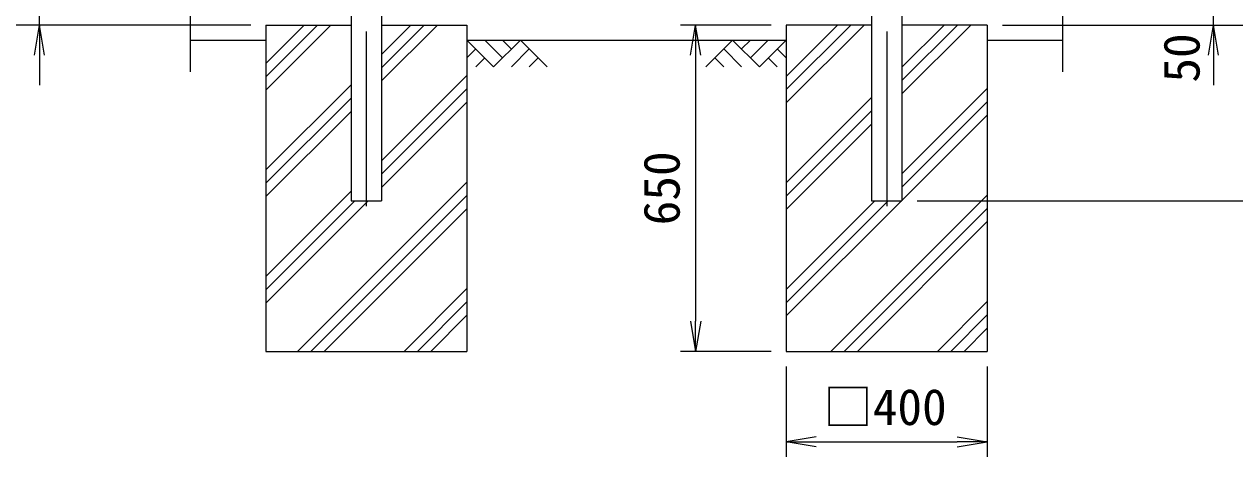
# Model space of a CAD drawing. Units: millimetres, scale not verified. Extents: x -6299 to 6301, y -4455 to 4455.
# Drawn here: x -4163 to -1756, y -1966 to -1104 of the extents above; entities that cross this region are included whole.
import ezdxf
from ezdxf.enums import TextEntityAlignment as Align

# ---------------------------------------------------------------- set-up
doc = ezdxf.new("R2010")
doc.units = ezdxf.units.MM
doc.header["$LTSCALE"] = 30
doc.linetypes.add('USER1', pattern=[50.8, 31.75, -6.35, 6.35, -6.35])
for name, color, linetype, lineweight in [('0-3_D-BMK', 2, 'USER1', 13), ('0-4_D-STR1', 1, 'Continuous', 18), ('0-6_D-DCR-HCH', 7, 'Continuous', 9), ('0-7_D-BGD', 7, 'Continuous', 9), ('0-8_D-STR4', 7, 'Continuous', 9), ('0-9_D-STR-DIM', 7, 'Continuous', 9), ('0-A_0', 7, 'Continuous', 9)]:
    doc.layers.add(name, color=color, linetype=linetype, lineweight=lineweight)
doc.styles.add('ＭＳ ゴシック', font='')
doc.styles.get('ＭＳ ゴシック').set_extended_font_data('MS Gothic')

# ---------------------------------------------------------------- blocks, each defined once
blk = doc.blocks.new('_Open')
at = {"layer": '0-A_0'}
blk.add_line((-30, 5), (0, 0), dxfattribs=at)
blk.add_lwpolyline([(-30, -5), (0, 0), (-30, 0)], dxfattribs=at)

msp = doc.modelspace()

# ---------------------------------------------------------------- linework, layer by layer
at = {"layer": '0-3_D-BMK'}
for p, q in [((-3482.83, 1929.08), (-3482.83, -1466.74)), ((-2447.83, 1929.08), (-2447.83, -1466.74))]:
    msp.add_line(p, q, dxfattribs=at)
at = {"layer": '0-4_D-STR1'}
for p, q in [((-3513.08, -1062.06), (-3513.08, -1456.16)), ((-3452.58, -1062.06), (-3452.58, -1456.16)), ((-2478.08, -1062.06), (-2478.08, -1456.16)), ((-2417.58, -1062.06), (-2417.58, -1456.16)), ((-3513.08, -1456.16), (-3452.58, -1456.16)), ((-2478.08, -1456.16), (-2417.58, -1456.16))]:
    msp.add_line(p, q, dxfattribs=at)
at = {"layer": '0-6_D-DCR-HCH'}
for p, q in [((-3682.83, -1235.76), (-3553.24, -1106.16)), ((-3682.83, -1209.24), (-3579.75, -1106.16)), ((-3682.83, -1182.72), (-3606.27, -1106.16)), ((-3452.58, -1217.64), (-3341.11, -1106.16)), ((-3452.58, -1191.12), (-3367.62, -1106.16)), ((-3452.58, -1164.61), (-3394.14, -1106.16)), ((-2647.83, -1261.42), (-2492.58, -1106.16)), ((-2647.83, -1234.9), (-2519.09, -1106.16)), ((-2647.83, -1208.38), (-2545.61, -1106.16)), ((-2417.58, -1243.3), (-2280.45, -1106.16)), ((-2417.58, -1216.78), (-2306.96, -1106.16)), ((-2417.58, -1190.27), (-2333.48, -1106.16)), ((-3229.62, -1189.37), (-3282.83, -1136.16)), ((-3265.1, -1153.9), (-3282.83, -1171.56)), ((-3211.88, -1171.64), (-3247.36, -1136.16)), ((-3176.41, -1136.16), (-3229.62, -1189.37)), ((-3194.05, -1153.99), (-3211.88, -1136.16)), ((-3158.67, -1153.9), (-3194.31, -1189.37)), ((-3176.41, -1136.16), (-3123.2, -1189.37)), ((-2754.26, -1136.16), (-2807.47, -1189.37)), ((-2772, -1153.9), (-2736.36, -1189.37)), ((-2754.26, -1136.16), (-2701.05, -1189.37)), ((-2736.52, -1153.9), (-2718.78, -1136.16)), ((-2718.78, -1171.64), (-2683.31, -1136.16)), ((-2701.05, -1189.37), (-2647.83, -1136.16)), ((-2665.57, -1153.9), (-2647.83, -1171.56)), ((-3247.36, -1171.64), (-3265.18, -1189.37)), ((-3140.94, -1171.64), (-3158.75, -1189.37)), ((-2789.73, -1171.64), (-2771.91, -1189.37)), ((-2683.31, -1171.64), (-2665.49, -1189.37)), ((-3682.83, -1394.86), (-3513.08, -1225.11)), ((-3452.58, -1376.74), (-3282.83, -1206.99)), ((-3682.83, -1421.37), (-3513.08, -1251.62)), ((-3452.58, -1403.25), (-3282.83, -1233.5)), ((-2647.83, -1420.52), (-2478.08, -1250.77)), ((-2417.58, -1402.4), (-2247.83, -1232.65)), ((-3452.58, -1429.77), (-3282.83, -1260.02)), ((-2417.58, -1428.91), (-2247.83, -1259.16)), ((-3682.83, -1447.89), (-3513.08, -1278.14)), ((-2647.83, -1447.03), (-2478.08, -1277.28)), ((-2417.58, -1455.43), (-2247.83, -1285.68)), ((-2647.83, -1473.55), (-2478.08, -1303.8)), ((-3619.88, -1756.16), (-3282.83, -1419.12)), ((-3682.83, -1606.99), (-3513.08, -1437.24)), ((-3682.83, -1660.02), (-3478.97, -1456.16)), ((-3682.83, -1633.5), (-3505.49, -1456.16)), ((-3593.36, -1756.16), (-3282.83, -1445.64)), ((-2647.83, -1685.68), (-2418.31, -1456.16)), ((-2647.83, -1659.16), (-2444.83, -1456.16)), ((-2647.83, -1632.65), (-2471.35, -1456.16)), ((-2559.22, -1756.16), (-2247.83, -1444.78)), ((-3566.84, -1756.16), (-3282.83, -1472.15)), ((-2532.7, -1756.16), (-2247.83, -1471.3)), ((-2506.18, -1756.16), (-2247.83, -1497.81)), ((-3407.74, -1756.16), (-3282.83, -1631.25)), ((-3381.23, -1756.16), (-3282.83, -1657.77)), ((-2347.08, -1756.16), (-2247.83, -1656.91)), ((-3354.71, -1756.16), (-3282.83, -1684.29)), ((-2320.57, -1756.16), (-2247.83, -1683.43)), ((-2294.05, -1756.16), (-2247.83, -1709.95))]:
    msp.add_line(p, q, dxfattribs=at)
at = {"layer": '0-7_D-BGD'}
for p, q in [((-3832.83, -1136.16), (-3682.83, -1136.16)), ((-3282.83, -1136.16), (-2647.83, -1136.16)), ((-2247.83, -1136.16), (-2097.83, -1136.16))]:
    msp.add_line(p, q, dxfattribs=at)
at = {"layer": '0-8_D-STR4'}
for p, q in [((-3682.83, -1106.16), (-3682.83, -1756.16)), ((-3682.83, -1106.16), (-3513.08, -1106.16)), ((-3452.58, -1106.16), (-3282.83, -1106.16)), ((-3282.83, -1106.16), (-3282.83, -1756.16)), ((-2647.83, -1106.16), (-2647.83, -1756.16)), ((-2478.08, -1106.16), (-2647.83, -1106.16)), ((-2247.83, -1106.16), (-2417.58, -1106.16)), ((-2247.83, -1106.16), (-2247.83, -1756.16)), ((-3682.83, -1756.16), (-3282.83, -1756.16)), ((-2647.83, -1756.16), (-2247.83, -1756.16))]:
    msp.add_line(p, q, dxfattribs=at)
at = {"layer": '0-9_D-STR-DIM'}
for p, q in [((-3832.83, -1199.16), (-3832.83, 393.19)), ((-2097.83, -1199.16), (-2097.83, 393.19)), ((-4132.83, -1106.16), (-4132.83, -1056.16)), ((-1797.83, -1106.16), (-1797.83, -1056.16)), ((-3712.83, -1106.16), (-4332.83, -1106.16)), ((-3712.83, -1106.16), (-4162.83, -1106.16)), ((-2677.83, -1106.16), (-2857.83, -1106.16)), ((-2217.83, -1106.16), (-1767.83, -1106.16)), ((-2217.83, -1106.16), (-1427.83, -1106.16)), ((-2217.83, -1106.16), (-1427.83, -1106.16)), ((-2217.83, -1106.16), (-1597.83, -1106.16)), ((-4132.83, -1166.16), (-4132.83, -1226.16)), ((-2827.83, -1166.16), (-2827.83, -1696.16)), ((-1797.83, -1166.16), (-1797.83, -1226.16)), ((-2387.58, -1456.16), (-1257.83, -1456.16)), ((-2387.58, -1456.16), (-1427.83, -1456.16)), ((-2677.83, -1756.16), (-2857.83, -1756.16)), ((-2647.83, -1786.16), (-2647.83, -1966.16)), ((-2247.83, -1786.16), (-2247.83, -1966.16)), ((-2587.83, -1936.16), (-2307.83, -1936.16))]:
    msp.add_line(p, q, dxfattribs=at)

# ---------------------------------------------------------------- block references
at = {"layer": '0-9_D-STR-DIM', "xscale": 2, "yscale": 2}
for p, rotation in [((-4132.83, -1106.16), 90), ((-2827.83, -1106.16), 90), ((-1797.83, -1106.16), 90), ((-2827.83, -1756.16), 270), ((-2647.83, -1936.16), 180)]:
    msp.add_blockref('_Open', p, dxfattribs=dict(at, rotation=rotation))
msp.add_blockref('_Open', (-2247.83, -1936.16), dxfattribs=at)

# ---------------------------------------------------------------- texts
at = {"layer": '0-9_D-STR-DIM', "style": 'ＭＳ ゴシック'}
for s, p in [('50', (-1803.87, -1220.86)), ('650', (-2837.96, -1505.04))]:
    msp.add_text(s, height=72.14, rotation=90, dxfattribs=at).set_placement(p, align=Align.BOTTOM_LEFT)
msp.add_text('□400', height=72.14, dxfattribs=at).set_placement((-2574.06, -1924.53), align=Align.BOTTOM_LEFT)

doc.saveas('drawing.dxf')
